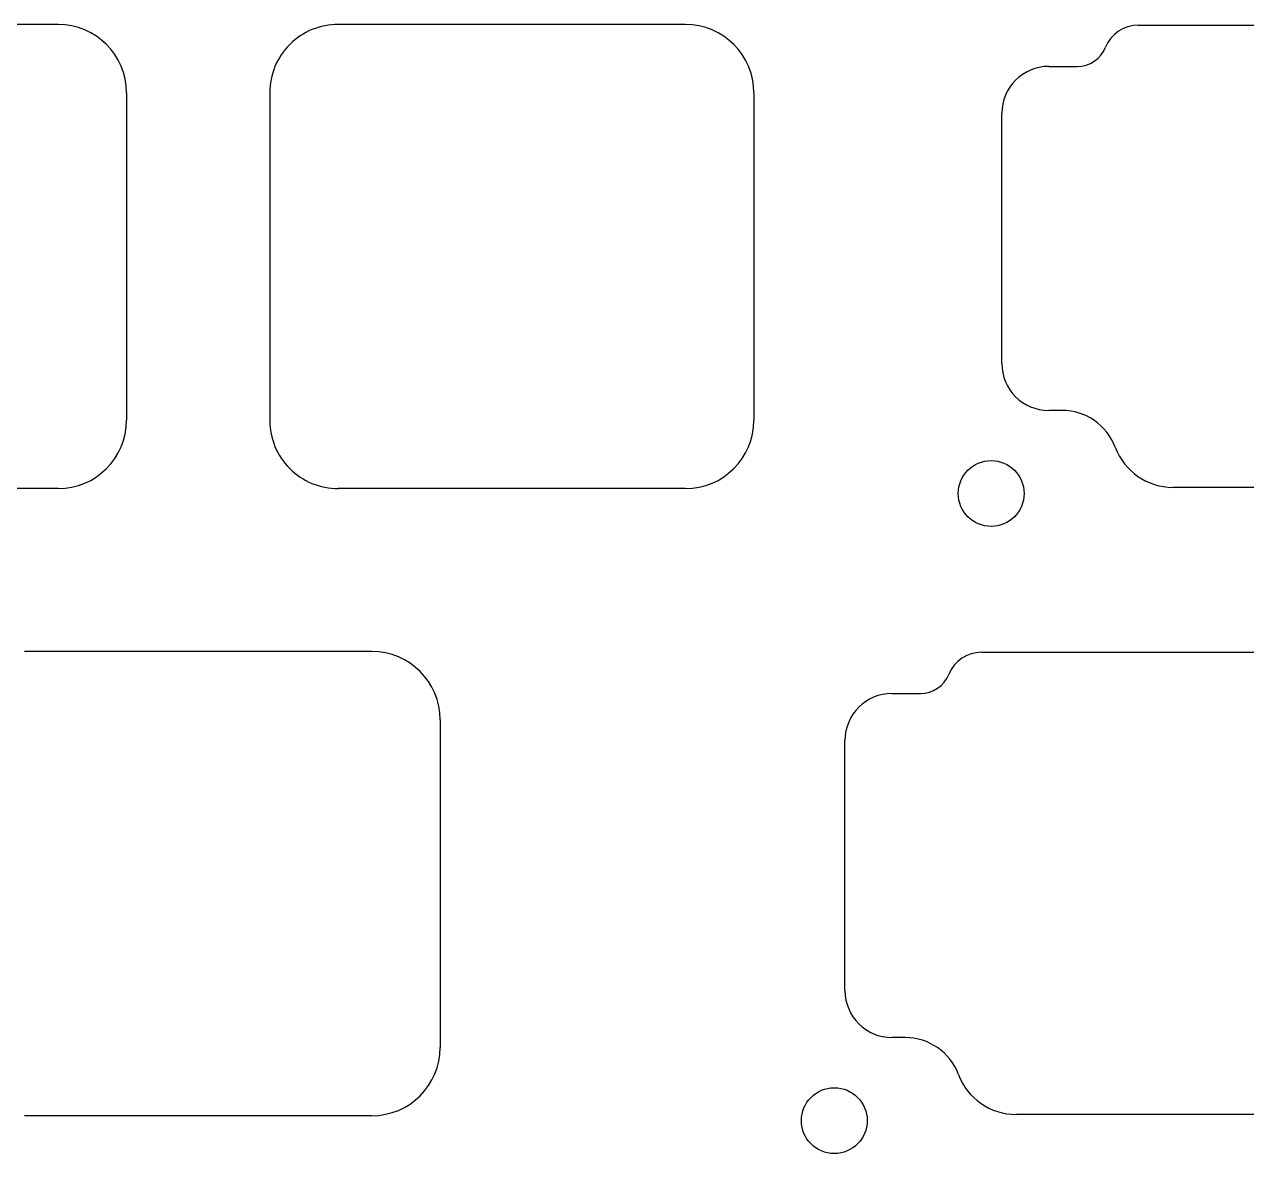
# Model space of a CAD drawing. Header units: millimetres. Extents: x -10 to 277, y -95 to 18.
# Drawn here: x 209.04 to 246.15, y -65.35 to -31.05 of the extents above; entities that cross this region are included whole.
import ezdxf

# ---------------------------------------------------------------- set-up
doc = ezdxf.new("R2010")
doc.units = ezdxf.units.MM
doc.header["$MEASUREMENT"] = 0
doc.layers.add('Edge.Cuts', color=53, linetype='CONTINUOUS')

msp = doc.modelspace()

# ---------------------------------------------------------------- linework, layer by layer
at = {"layer": 'Edge.Cuts', "linetype": 'Continuous'}
for p, q in [((210.0625, -31.05), (199.5125, -31.05)), ((229.1125, -31.05), (218.5625, -31.05)), ((242.86593, -31.0724), (266.72117, -31.0724)), ((240.14311, -32.32456), (241.00872, -32.32456)), ((212.1375, -33.125), (212.1375, -43.075)), ((216.4875, -33.125), (216.4875, -43.075)), ((231.1875, -33.125), (231.1875, -43.075)), ((238.71811, -41.35044), (238.71811, -33.74956)), ((240.54715, -42.77544), (240.14311, -42.77544)), ((210.0625, -45.15), (199.5125, -45.15)), ((229.1125, -45.15), (218.5625, -45.15)), ((265.66905, -45.11191), (243.91805, -45.11191)), ((219.5875, -50.1), (209.0375, -50.1)), ((238.10343, -50.1224), (261.95867, -50.1224)), ((235.38061, -51.37456), (236.24622, -51.37456)), ((221.6625, -52.175), (221.6625, -62.125)), ((233.95561, -60.40044), (233.95561, -52.79956)), ((235.78465, -61.82544), (235.38061, -61.82544)), ((219.5875, -64.2), (209.0375, -64.2)), ((260.90655, -64.16191), (239.15555, -64.16191))]:
    msp.add_line(p, q, dxfattribs=at)
at = {"layer": 'Edge.Cuts'}
for centre in [(238.39375, -45.3), (233.63125, -64.35)]:
    msp.add_circle(centre, 1, dxfattribs=at)
for centre, radius, start, end in [((210.062472, -33.125015), 2.075015, 0.0004142, 89.9992269), ((218.562472, -33.125015), 2.074972, 89.9992269, 179.9995858), ((229.112472, -33.125015), 2.075015, 0.0004142, 89.9992269), ((242.86595, -32.1474), 1.075006, 90.001066, 157.9761007), ((241.00872, -31.39615), 0.928411, 270, 337.9772981), ((240.14311, -33.74956), 1.425, 90, 180), ((240.14311, -41.35044), 1.425, 180, 270), ((240.54716, -44.50037), 1.72493, 20.5459762, 90.0003322), ((210.062472, -43.075015), 2.075028, 270.0007731, 0.0004142), ((218.562472, -43.075015), 2.074985, 179.9995858, 270.0007731), ((229.112472, -43.075015), 2.075028, 270.0007731, 0.0004142), ((243.91806, -43.23696), 1.87495, 200.5459234, 269.9996944), ((219.587472, -52.175015), 2.075015, 0.0004142, 89.9992269), ((238.10345, -51.1974), 1.075006, 90.001066, 157.9761007), ((236.24622, -50.44615), 0.928411, 270, 337.9772981), ((235.38061, -52.79956), 1.425, 90, 180), ((235.38061, -60.40044), 1.425, 180, 270), ((235.78466, -63.55037), 1.72493, 20.5459762, 90.0003322), ((219.587472, -62.125015), 2.075028, 270.0007731, 0.0004142), ((239.15556, -62.28696), 1.87495, 200.5459234, 269.9996944)]:
    msp.add_arc(centre, radius, start, end, dxfattribs=at)

doc.saveas('drawing.dxf')
